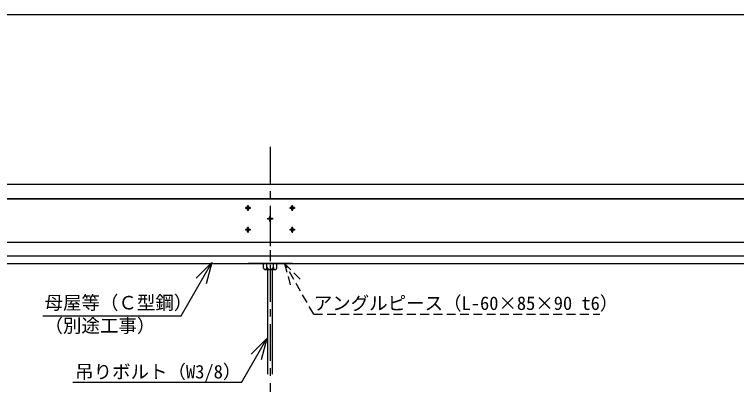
# Model space of a CAD drawing. Units: millimetres on the paper. Extents: x -203 to 207, y -139 to 146.
# Drawn here: x 40.6 to 138.3, y -59.6 to -9.4 of the extents above; entities that cross this region are included whole.
import ezdxf
from ezdxf.enums import TextEntityAlignment as Align

# ---------------------------------------------------------------- set-up
doc = ezdxf.new("R2010")
doc.units = ezdxf.units.MM
doc.linetypes.add('CHAIN1', pattern=[8, 5, -1, 1, -1])
doc.linetypes.add('DASHED1', pattern=[1.8, 1.2, -0.6])
doc.layers.add('F-1_レイアウト', color=134, linetype='Continuous')
doc.styles.add('ＭＳ ゴシック', font='')
doc.styles.get('ＭＳ ゴシック').set_extended_font_data('MS Gothic')

msp = doc.modelspace()

# ---------------------------------------------------------------- linework, layer by layer
at = {"layer": 'F-1_レイアウト'}
for p, q in [((-63.294, -9.45), (206.706, -9.45)), ((-51.917, -32.468), (200.409, -32.468)), ((-51.917, -34.409), (200.409, -34.409)), ((-51.917, -34.454), (200.409, -34.454)), ((72.598, -35.682), (71.798, -35.682)), ((72.048, -35.632), (71.902, -35.632)), ((72.048, -35.732), (71.902, -35.732)), ((72.148, -35.532), (72.148, -35.387)), ((72.148, -35.978), (72.148, -35.832)), ((72.198, -36.082), (72.198, -35.282)), ((72.248, -35.532), (72.248, -35.387)), ((72.248, -35.978), (72.248, -35.832)), ((72.494, -35.632), (72.348, -35.632)), ((72.494, -35.732), (72.348, -35.732)), ((78.598, -35.682), (77.798, -35.682)), ((78.048, -35.632), (77.902, -35.632)), ((78.048, -35.732), (77.902, -35.732)), ((78.148, -35.532), (78.148, -35.387)), ((78.148, -35.978), (78.148, -35.832)), ((78.198, -36.082), (78.198, -35.282)), ((78.248, -35.532), (78.248, -35.387)), ((78.248, -35.978), (78.248, -35.832)), ((78.494, -35.632), (78.348, -35.632)), ((78.494, -35.732), (78.348, -35.732)), ((75.049, -37.103), (74.904, -37.103)), ((75.149, -37.003), (75.149, -36.858)), ((75.199, -37.553), (75.199, -36.753)), ((75.199, -37.553), (75.199, -36.753)), ((75.249, -37.003), (75.249, -36.858)), ((75.495, -37.103), (75.349, -37.103)), ((75.599, -37.153), (74.799, -37.153)), ((75.049, -37.203), (74.904, -37.203)), ((75.149, -37.449), (75.149, -37.303)), ((75.249, -37.449), (75.249, -37.303)), ((75.495, -37.203), (75.349, -37.203)), ((72.598, -38.624), (71.798, -38.624)), ((72.048, -38.574), (71.902, -38.574)), ((72.048, -38.674), (71.902, -38.674)), ((72.148, -38.474), (72.148, -38.328)), ((72.148, -38.92), (72.148, -38.774)), ((72.198, -39.024), (72.198, -38.224)), ((72.248, -38.474), (72.248, -38.328)), ((72.248, -38.92), (72.248, -38.774)), ((72.494, -38.574), (72.348, -38.574)), ((72.494, -38.674), (72.348, -38.674)), ((78.598, -38.624), (77.798, -38.624)), ((78.048, -38.574), (77.902, -38.574)), ((78.048, -38.674), (77.902, -38.674)), ((78.148, -38.474), (78.148, -38.328)), ((78.148, -38.92), (78.148, -38.774)), ((78.198, -39.024), (78.198, -38.224)), ((78.248, -38.474), (78.248, -38.328)), ((78.248, -38.92), (78.248, -38.774)), ((78.494, -38.574), (78.348, -38.574)), ((78.494, -38.674), (78.348, -38.674)), ((-51.917, -40.293), (200.409, -40.293)), ((-51.917, -42.156), (200.409, -42.156)), ((-51.917, -43.213), (200.409, -43.213)), ((67.325, -43.058), (65.203, -45.18)), ((78.199, -43.213), (72.199, -43.213)), ((74.286, -43.811), (74.286, -43.213)), ((74.736, -43.763), (74.736, -43.213)), ((75.636, -43.763), (75.636, -43.213)), ((76.086, -43.811), (76.086, -43.213)), ((74.511, -44.013), (75.861, -44.013)), ((74.899, -58.213), (74.899, -44.013)), ((75.499, -58.213), (75.499, -44.013)), ((71.308, -59.327), (74.749, -53.366)), ((74.749, -53.366), (72.628, -55.487)), ((74.749, -53.366), (73.973, -56.264)), ((71.308, -59.327), (48.494, -59.327))]:
    msp.add_line(p, q, dxfattribs=at)
at = {"layer": 'F-1_レイアウト', "color": 2, "linetype": 'CHAIN1'}
for p, q in [((75.199, -27.401), (75.199, -105.002)), ((75.199, -35.874), (75.199, -43.213))]:
    msp.add_line(p, q, dxfattribs=at)
at = {"layer": 'F-1_レイアウト', "linetype": 'DASHED1'}
for p, q in [((77.147, -43.213), (79.268, -45.335)), ((81.091, -50.046), (119.811, -50.046))]:
    msp.add_line(p, q, dxfattribs=at)
at = {"layer": 'F-1_レイアウト'}
msp.add_lwpolyline([(44.451, -50.276), (63.158, -50.276), (67.325, -43.058), (66.548, -45.956)], dxfattribs=at)
at = {"layer": 'F-1_レイアウト', "linetype": 'DASHED1'}
msp.add_lwpolyline([(81.091, -50.046), (77.147, -43.213), (77.923, -46.111)], dxfattribs=at)
at = {"layer": 'F-1_レイアウト'}
for centre, radius, start, end in [((72.198, -35.682), 0.3, 170.40593, 189.59407), ((72.048, -35.532), 0.1, 270, 0), ((72.048, -35.832), 0.1, 0, 90), ((72.198, -35.682), 0.3, 80.40593, 99.59407), ((72.198, -35.682), 0.3, 260.40593, 279.59407), ((72.348, -35.532), 0.1, 180, 270), ((72.348, -35.832), 0.1, 90, 180), ((72.198, -35.682), 0.3, 350.40593, 9.59407), ((78.198, -35.682), 0.3, 170.40593, 189.59407), ((78.048, -35.532), 0.1, 270, 0), ((78.048, -35.832), 0.1, 0, 90), ((78.198, -35.682), 0.3, 80.40593, 99.59407), ((78.198, -35.682), 0.3, 260.40593, 279.59407), ((78.348, -35.532), 0.1, 180, 270), ((78.348, -35.832), 0.1, 90, 180), ((78.198, -35.682), 0.3, 350.40593, 9.59407), ((75.199, -37.153), 0.3, 170.40593, 189.59407), ((75.049, -37.003), 0.1, 270, 0), ((75.199, -37.153), 0.3, 80.40593, 99.59407), ((75.349, -37.003), 0.1, 180, 270), ((75.199, -37.153), 0.3, 350.40593, 9.59407), ((75.049, -37.303), 0.1, 0, 90), ((75.199, -37.153), 0.3, 260.40593, 279.59407), ((75.349, -37.303), 0.1, 90, 180), ((72.198, -38.624), 0.3, 170.40593, 189.59407), ((72.048, -38.474), 0.1, 270, 0), ((72.048, -38.774), 0.1, 0, 90), ((72.198, -38.624), 0.3, 80.40593, 99.59407), ((72.198, -38.624), 0.3, 260.40593, 279.59407), ((72.348, -38.474), 0.1, 180, 270), ((72.348, -38.774), 0.1, 90, 180), ((72.198, -38.624), 0.3, 350.40593, 9.59407), ((78.198, -38.624), 0.3, 170.40593, 189.59407), ((78.048, -38.474), 0.1, 270, 0), ((78.048, -38.774), 0.1, 0, 90), ((78.198, -38.624), 0.3, 80.40593, 99.59407), ((78.198, -38.624), 0.3, 260.40593, 279.59407), ((78.348, -38.474), 0.1, 180, 270), ((78.348, -38.774), 0.1, 90, 180), ((78.198, -38.624), 0.3, 350.40593, 9.59407), ((74.511, -43.787), 0.226, 186.02525, 6.02561), ((75.186, -43.483), 0.53, 211.89079, 328.10922), ((75.861, -43.787), 0.226, 173.97441, 353.97475)]:
    msp.add_arc(centre, radius, start, end, dxfattribs=at)

# ---------------------------------------------------------------- texts
at = {"layer": 'F-1_レイアウト', "style": 'ＭＳ ゴシック'}
for s, p in [('母屋等（Ｃ型鋼）', (44.667, -49.976)), ('アングルピース（L-60×85×90 t6）', (81.091, -50.046)), ('（別途工事）', (44.667, -53.097)), ('吊りボルト（W3/8）', (48.808, -59.327))]:
    msp.add_text(s, height=1.833, dxfattribs=at).set_placement(p, align=Align.BOTTOM_LEFT)

doc.saveas('drawing.dxf')
